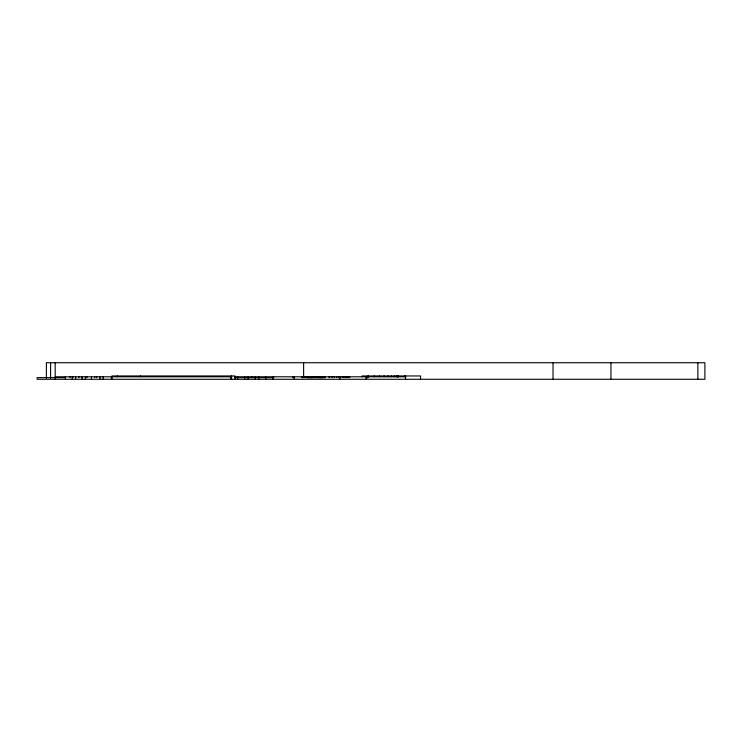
<?xml version="1.0" encoding="UTF-8"?>
<svg xmlns="http://www.w3.org/2000/svg" width="742" height="742" viewBox="0 0 742 742"><rect width="100%" height="100%" fill="white"/><g stroke="black" fill="none" stroke-linecap="round" stroke-linejoin="round"><path stroke-width="1.11" d="M65.5 377.622L37.1 377.622L37.1 379.273L704.9 379.273L704.9 362.727L46.384 362.727L46.384 378.17M55.177 376.788L231.587 376.788M234.351 376.788L405.586 376.788M235.047 377.622L273.13 377.622M697.87 362.727L697.87 379.273M610.954 362.773L610.954 379.273M553.04 362.773L553.04 379.273M420.538 379.273L420.538 375.962L362.077 375.962L362.077 376.788M405.586 375.962L405.586 379.273M404.316 375.962L404.316 376.788M398.204 375.962L398.204 376.788M398.148 375.962L398.148 376.788M397.564 375.962L397.564 376.788M397.397 375.962L397.397 376.788M396.228 375.962L396.228 376.788M394.197 375.962L394.197 376.788M391.488 375.962L391.488 376.788M388.112 375.962L388.112 376.788M384.096 375.962L384.096 376.788M379.459 375.962L379.459 376.788M374.228 375.962L374.228 376.788M368.422 375.962L368.422 376.788M367.93 375.962L367.93 376.788M367.744 376.788L367.744 377.622M367.568 376.788L367.568 377.622M367.364 376.788L367.364 377.622M366.863 376.788L366.863 377.622M366.094 376.788L366.094 379.273M349.649 376.788L349.649 377.622M348.814 376.788L348.814 377.622M347.812 376.788L347.812 377.622M346.662 376.788L346.662 377.622M345.355 376.788L345.355 377.622M343.908 376.788L343.908 377.622M342.312 376.788L342.312 377.622M340.587 376.788L340.587 377.622M339.901 376.788L339.901 379.273M338.723 376.788L338.723 377.622M336.738 376.788L336.738 377.622M334.633 376.788L334.633 377.622M332.796 376.788L332.796 377.622M332.416 376.788L332.416 377.622M332.156 376.788L332.156 377.622M329.754 376.788L329.754 377.622M329.114 376.788L329.114 377.622M325.052 376.788L325.117 377.622M324.959 377.622L324.69 376.788M324.477 376.788L324.56 377.622M324.375 377.622L324.319 376.788L324.124 377.622M324.087 376.788L323.966 377.622L323.911 376.788M323.735 376.788L323.79 377.622M323.419 376.788L323.419 377.622M323.067 376.788L323.067 377.622M322.974 376.788L322.891 377.622M322.724 376.788L322.724 377.622M322.659 376.788L322.594 377.622M322.223 376.788L322.223 377.622M321.954 376.788L321.954 377.622M321.889 376.788L321.889 377.622M321.731 376.788L321.759 377.622M321.555 376.788L321.629 377.622M321.425 376.788L321.397 377.622M321.277 376.788L321.295 377.622M321.091 376.788L321.073 377.622M320.915 376.788L320.961 377.622M320.748 376.788L320.748 377.622M320.674 376.788L320.563 377.622L320.498 376.788M320.303 376.788L320.303 377.622M320.164 376.788L320.127 377.622M319.95 376.788L319.95 377.622M319.793 376.788L319.885 377.622M319.505 376.788L319.552 377.622M319.422 376.788L319.422 377.622M319.06 376.788L319.032 377.622M318.995 376.788L318.995 377.622M318.624 376.788L318.568 377.622M318.448 376.788L318.448 377.622M318.244 376.788L318.244 377.622M318.114 376.788L318.16 377.622M317.984 376.788L317.984 377.622M317.891 376.788L317.891 377.622M316.88 376.788L316.88 377.622M316.769 376.788L316.769 377.622M316.574 376.788L316.574 377.622M316.389 376.788L316.389 377.622M316.259 376.788L316.324 377.622M315.758 376.788L315.758 377.622M315.396 376.788L315.396 377.622M315.137 376.788L315.137 377.622M314.942 376.788L314.942 377.622M314.46 376.788L314.441 377.622M314.339 376.788L314.339 377.622M314.089 376.788L314.098 377.622M313.764 376.788L313.764 377.622M313.347 376.788L313.347 377.622M313.17 376.788L313.143 377.622M312.929 376.788L312.929 377.622M312.781 376.788L312.734 377.622L312.642 376.788M312.419 376.788L312.465 377.622M312.354 376.788L312.354 377.622M312.02 376.788L311.918 377.622M311.779 376.788L311.742 377.622M311.668 376.788L311.621 377.622M311.557 376.788L311.538 377.622M311.306 377.622L311.306 376.788L311.186 377.622M311.009 376.788L310.991 377.622L310.917 376.788M310.75 376.788L310.75 377.622M310.462 376.788L310.462 377.622M310.314 376.788L310.314 377.622M310.082 376.788L310.082 377.622M310.035 376.788L309.952 377.622M309.479 376.788L309.46 377.622M309.071 376.788L309.071 377.622M308.932 376.788L308.904 377.622M308.783 376.788L308.653 377.622M308.542 377.622L308.514 376.788L308.384 377.622M307.967 376.788L307.893 377.622M307.847 377.622L307.726 376.788L307.707 377.622M307.559 376.788L307.559 377.622M306.891 376.788L306.891 377.622M305.973 376.788L305.973 377.622M305.695 376.788L305.695 377.622M305.435 376.788L305.435 377.622L305.25 376.788M304.962 376.788L304.962 377.622M303.626 362.773L303.626 377.622M303.265 376.788L303.265 377.622M302.69 376.788L302.69 377.622M302.597 376.788L302.597 377.622M302.18 376.788L302.291 377.622M301.985 376.788L301.985 377.622M294.166 376.788L294.166 379.273M292.747 376.788L292.747 377.622M273.705 376.788L273.705 377.622M272.917 376.788L272.917 379.273M265.729 376.788L265.729 379.273M258.735 376.788L258.735 379.273M255.22 376.788L255.22 379.273M251.751 376.788L251.751 377.622M248.18 376.788L248.18 379.273M244.674 376.788L244.674 379.273M237.728 376.788L237.728 379.273M235.047 379.273L235.047 375.962L111.968 375.962L111.968 379.273M231.587 375.962L231.587 379.273M230.827 376.788L230.827 379.273M140.312 375.962L140.312 376.788M117.329 375.962L117.329 376.788M111.411 376.788L111.411 379.273M103.073 376.788L103.073 379.273M99.966 376.788L99.966 379.273M96.683 376.788L96.683 377.622M94.744 376.788L94.744 377.622M91.47 376.788L91.47 379.273M86.953 376.788L86.953 377.622M85.358 376.788L85.358 379.273M82.176 376.788L82.176 379.273M81.518 376.788L81.518 377.622M78.865 376.788L78.865 377.622M75.628 376.788L75.628 379.273M72.864 376.788L72.864 377.622M72.262 376.788L72.262 379.273M70.063 376.788L70.063 377.622M65.417 376.788L65.417 379.273M55.177 362.727L55.177 379.273M50.604 362.727L50.604 378.17M308.208 377.622L308.208 376.788L308.162 377.622"/></g></svg>
